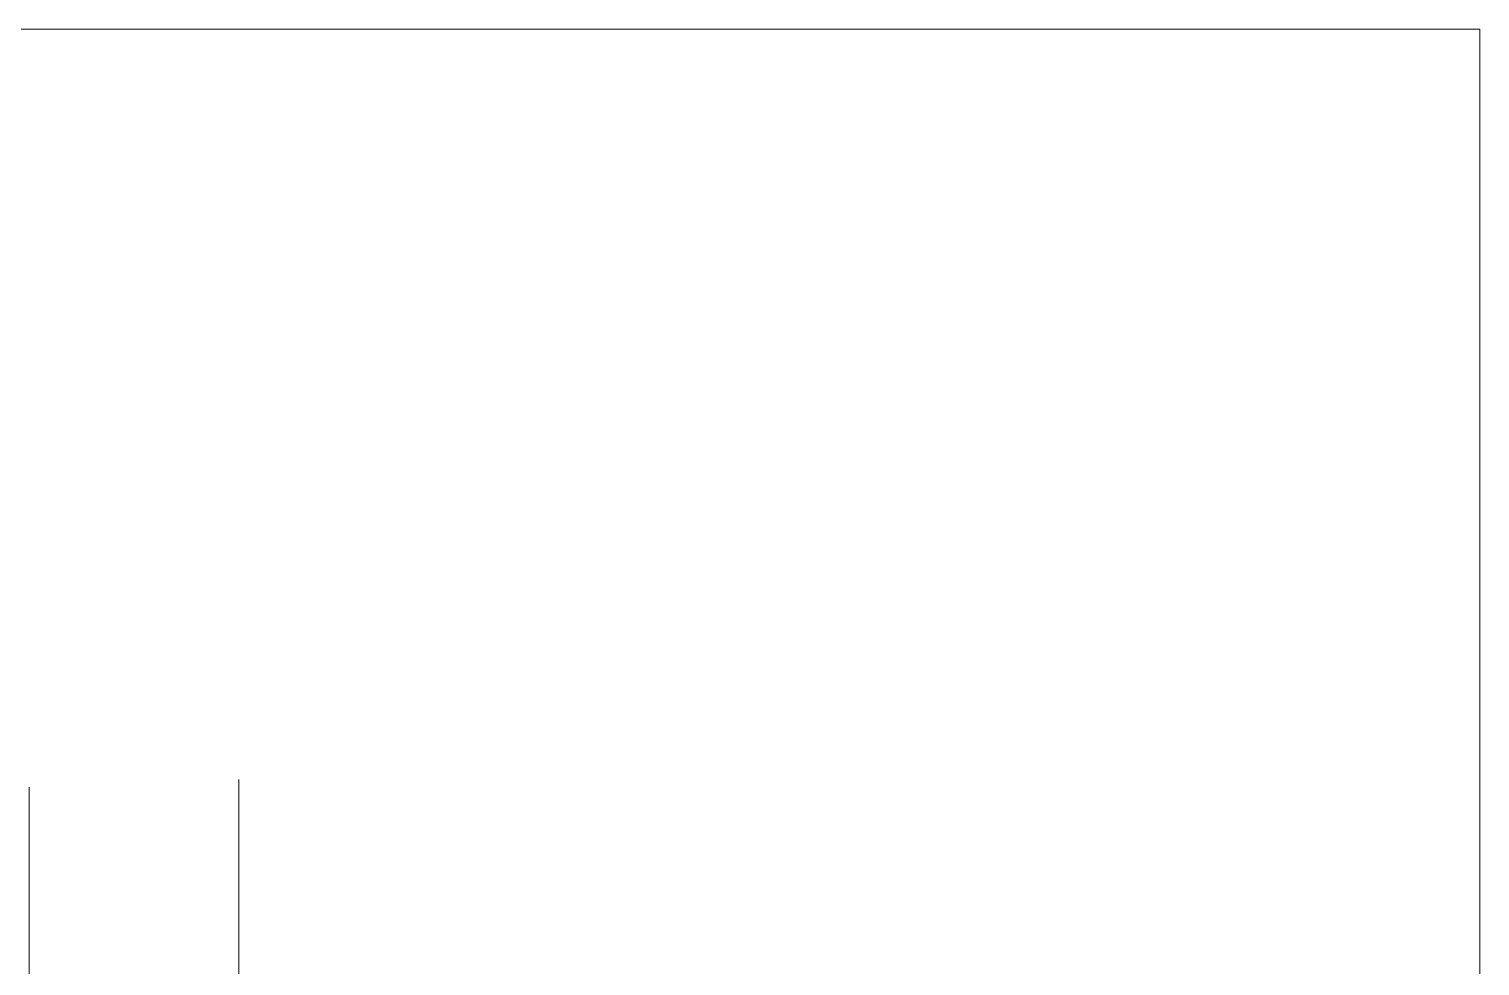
# Model space of a CAD drawing. Header units: inches. Extents: x 0.04 to 1.76, y 0.04 to 1.35.
# Drawn here: x 1.6154 to 1.7567, y 1.2569 to 1.3481 of the extents above; entities that cross this region are included whole.
import ezdxf

# ---------------------------------------------------------------- set-up
doc = ezdxf.new("R2010")
doc.units = ezdxf.units.IN
doc.header["$LTSCALE"] = 0.16341
doc.header["$MEASUREMENT"] = 0
doc.linetypes.add('SLD-Dashed', pattern=[0.07500000000000001, 0.05, -0.025])
doc.linetypes.add('SLD-Solid', pattern=[0])

msp = doc.modelspace()

# ---------------------------------------------------------------- linework, layer by layer
at = {"color": 7, "linetype": 'SLD-Solid', "lineweight": 18}
for p, q in [((1.7566575, 1.3481325), (0.0408525, 1.3481325)), ((1.7566575, 0.0408525), (1.7566575, 1.3481325))]:
    msp.add_line(p, q, dxfattribs=at)
at = {"color": 7, "linetype": 'SLD-Dashed', "lineweight": 18}
for p, q in [((1.6154181299, 1.2742902943), (1.6154181299, 1.2326707494)), ((1.6358443799, 1.2750293868), (1.6358443799, 1.2340077324))]:
    msp.add_line(p, q, dxfattribs=at)

doc.saveas('drawing.dxf')
